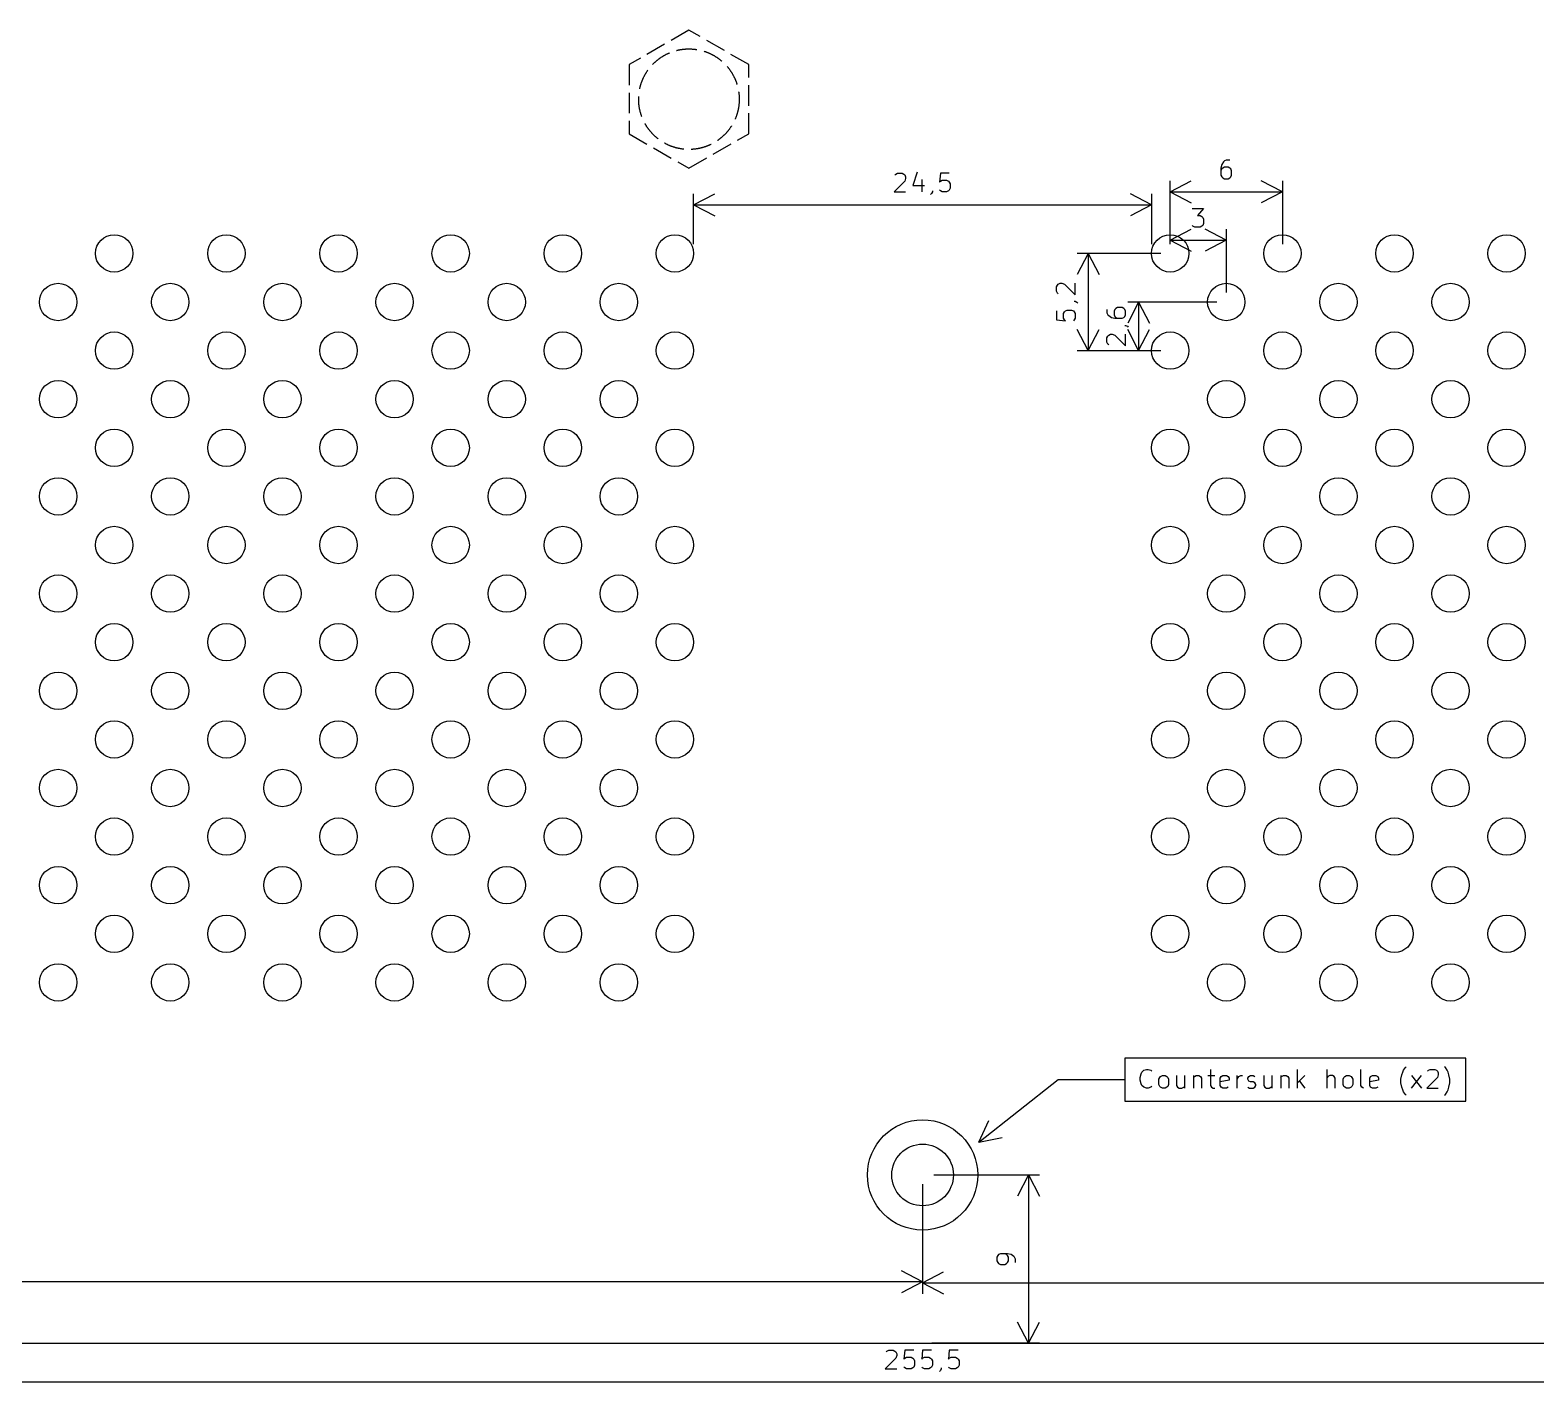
# Model space of a CAD drawing. Extents: x 24 to 504, y -400 to -22.
# Drawn here: x 214.5 to 295.1, y -396.9 to -324.6 of the extents above; entities that cross this region are included whole.
import ezdxf

# ---------------------------------------------------------------- set-up
doc = ezdxf.new("R2010")
doc.units = 0
doc.layers.add('BLACK', color=7, linetype='CONTINUOUS')

msp = doc.modelspace()

# ---------------------------------------------------------------- linework, layer by layer
at = {"layer": 'BLACK', "linetype": 'CONTINUOUS'}
for p, q in [((249.75, -324.554958), (248.797372, -325.104958)), ((250.351924, -324.902479), (249.75, -324.554958)), ((248.450962, -325.304958), (247.498334, -325.854958)), ((251.650962, -325.652479), (250.698334, -325.102479)), ((247.151924, -326.054958), (246.55, -326.402479)), ((247.903278, -326.294056), (247.920417, -326.278015)), ((247.920417, -326.278015), (247.937695, -326.262124)), ((247.937695, -326.262124), (247.955112, -326.246384)), ((247.955112, -326.246384), (247.972665, -326.230797)), ((247.972665, -326.230797), (247.990353, -326.215364)), ((247.990353, -326.215364), (248.008175, -326.200086)), ((248.008175, -326.200086), (248.02613, -326.184964)), ((248.02613, -326.184964), (248.044217, -326.169999)), ((248.044217, -326.169999), (248.062433, -326.155193)), ((248.062433, -326.155193), (248.080777, -326.140546)), ((248.080777, -326.140546), (248.099249, -326.12606)), ((248.099249, -326.12606), (248.117847, -326.111735)), ((248.117847, -326.111735), (248.136568, -326.097574)), ((248.136568, -326.097574), (248.155413, -326.083576)), ((248.155413, -326.083576), (248.174379, -326.069743)), ((248.174379, -326.069743), (248.193465, -326.056077)), ((248.193465, -326.056077), (248.21267, -326.042577)), ((248.21267, -326.042577), (248.231992, -326.029246)), ((248.231992, -326.029246), (248.251429, -326.016083)), ((248.251429, -326.016083), (248.27098, -326.003091)), ((248.27098, -326.003091), (248.290644, -325.99027)), ((248.290644, -325.99027), (248.31042, -325.977621)), ((248.31042, -325.977621), (248.330304, -325.965145)), ((248.330304, -325.965145), (248.350297, -325.952843)), ((248.350297, -325.952843), (248.370397, -325.940715)), ((248.370397, -325.940715), (248.390601, -325.928764)), ((248.390601, -325.928764), (248.41091, -325.91699)), ((248.41091, -325.91699), (248.43132, -325.905393)), ((248.43132, -325.905393), (248.45183, -325.893975)), ((248.45183, -325.893975), (248.472439, -325.882736)), ((248.472439, -325.882736), (248.493146, -325.871677)), ((248.493146, -325.871677), (248.513949, -325.8608)), ((248.513949, -325.8608), (248.534845, -325.850105)), ((248.534845, -325.850105), (248.555834, -325.839592)), ((248.555834, -325.839592), (248.576914, -325.829263)), ((248.576914, -325.829263), (248.598083, -325.819118)), ((248.598083, -325.819118), (248.61934, -325.809158)), ((248.61934, -325.809158), (248.640684, -325.799384)), ((248.640684, -325.799384), (248.662111, -325.789797)), ((248.662111, -325.789797), (248.683622, -325.780397)), ((248.683622, -325.780397), (248.702164, -325.772473)), ((249.080777, -325.644575), (249.103538, -325.638834)), ((249.103538, -325.638834), (249.126349, -325.633292)), ((249.126349, -325.633292), (249.149208, -325.627949)), ((249.149208, -325.627949), (249.172112, -325.622806)), ((249.172112, -325.622806), (249.195061, -325.617864)), ((249.195061, -325.617864), (249.218051, -325.613121)), ((249.218051, -325.613121), (249.241082, -325.608579)), ((249.241082, -325.608579), (249.264152, -325.604239)), ((249.264152, -325.604239), (249.287259, -325.6001)), ((249.287259, -325.6001), (249.310401, -325.596163)), ((249.310401, -325.596163), (249.333577, -325.592428)), ((249.333577, -325.592428), (249.356784, -325.588895)), ((249.356784, -325.588895), (249.380021, -325.585565)), ((249.380021, -325.585565), (249.403286, -325.582438)), ((249.403286, -325.582438), (249.426578, -325.579513)), ((249.426578, -325.579513), (249.449895, -325.576793)), ((249.449895, -325.576793), (249.473234, -325.574276)), ((249.473234, -325.574276), (249.496594, -325.571962)), ((249.496594, -325.571962), (249.519974, -325.569853)), ((249.519974, -325.569853), (249.543371, -325.567948)), ((249.543371, -325.567948), (249.566784, -325.566247)), ((249.566784, -325.566247), (249.590211, -325.56475)), ((249.590211, -325.56475), (249.61365, -325.563458)), ((249.61365, -325.563458), (249.637099, -325.56237)), ((249.637099, -325.56237), (249.660557, -325.561487)), ((249.660557, -325.561487), (249.684022, -325.560809)), ((249.684022, -325.560809), (249.707492, -325.560336)), ((249.707492, -325.560336), (249.730965, -325.560067)), ((249.730965, -325.560067), (249.754439, -325.560004)), ((249.754439, -325.560004), (249.777913, -325.560145)), ((249.777913, -325.560145), (249.801386, -325.560491)), ((249.801386, -325.560491), (249.824854, -325.561042)), ((249.824854, -325.561042), (249.848316, -325.561797)), ((249.848316, -325.561797), (249.871771, -325.562758)), ((249.871771, -325.562758), (249.895217, -325.563923)), ((249.895217, -325.563923), (249.918651, -325.565292)), ((249.918651, -325.565292), (249.942073, -325.566866)), ((249.942073, -325.566866), (249.96548, -325.568644)), ((249.96548, -325.568644), (249.988871, -325.570627)), ((249.988871, -325.570627), (250.012244, -325.572813)), ((250.012244, -325.572813), (250.035596, -325.575204)), ((250.035596, -325.575204), (250.058927, -325.577798)), ((250.058927, -325.577798), (250.082234, -325.580596)), ((250.082234, -325.580596), (250.105516, -325.583596)), ((250.105516, -325.583596), (250.128771, -325.5868)), ((250.128771, -325.5868), (250.151997, -325.590207)), ((250.151997, -325.590207), (250.171924, -325.593295)), ((250.560863, -325.685122), (250.583215, -325.692295)), ((250.583215, -325.692295), (250.605503, -325.699664)), ((250.605503, -325.699664), (250.627726, -325.707226)), ((250.627726, -325.707226), (250.649882, -325.714983)), ((250.649882, -325.714983), (250.67197, -325.722932)), ((250.67197, -325.722932), (250.693987, -325.731074)), ((250.693987, -325.731074), (250.715933, -325.739408)), ((250.715933, -325.739408), (250.737805, -325.747932)), ((250.737805, -325.747932), (250.759601, -325.756648)), ((250.759601, -325.756648), (250.781321, -325.765553)), ((250.781321, -325.765553), (250.802963, -325.774648)), ((250.802963, -325.774648), (250.824524, -325.783931)), ((250.824524, -325.783931), (250.846003, -325.793401)), ((250.846003, -325.793401), (250.867399, -325.803059)), ((250.867399, -325.803059), (250.88871, -325.812903)), ((250.88871, -325.812903), (250.909934, -325.822933)), ((250.909934, -325.822933), (250.931069, -325.833148)), ((250.931069, -325.833148), (250.952115, -325.843546)), ((250.952115, -325.843546), (250.973069, -325.854128)), ((250.973069, -325.854128), (250.993931, -325.864893)), ((250.993931, -325.864893), (251.014697, -325.875839)), ((251.014697, -325.875839), (251.035367, -325.886966)), ((251.035367, -325.886966), (251.055939, -325.898272)), ((251.055939, -325.898272), (251.076412, -325.909758)), ((251.076412, -325.909758), (251.096784, -325.921422)), ((251.096784, -325.921422), (251.117053, -325.933264)), ((251.117053, -325.933264), (251.137218, -325.945282)), ((251.137218, -325.945282), (251.157277, -325.957475)), ((251.157277, -325.957475), (251.177229, -325.969843)), ((251.177229, -325.969843), (251.197073, -325.982384)), ((251.197073, -325.982384), (251.216806, -325.995099)), ((251.216806, -325.995099), (251.236428, -326.007985)), ((251.236428, -326.007985), (251.255936, -326.021041)), ((251.255936, -326.021041), (251.27533, -326.034268)), ((251.27533, -326.034268), (251.294608, -326.047663)), ((251.294608, -326.047663), (251.313767, -326.061226)), ((251.313767, -326.061226), (251.332808, -326.074956)), ((251.332808, -326.074956), (251.351729, -326.088851)), ((251.351729, -326.088851), (251.370527, -326.102911)), ((251.370527, -326.102911), (251.389202, -326.117134)), ((251.389202, -326.117134), (251.407752, -326.13152)), ((251.407752, -326.13152), (251.426176, -326.146067)), ((251.426176, -326.146067), (251.444472, -326.160774)), ((251.444472, -326.160774), (251.462639, -326.175641)), ((251.462639, -326.175641), (251.480676, -326.190665)), ((251.480676, -326.190665), (251.498581, -326.205846)), ((251.498581, -326.205846), (251.513855, -326.219011)), ((252.95, -326.402479), (251.997372, -325.852479)), ((246.55, -326.402479), (246.55, -327.502479)), ((247.315934, -327.104827), (247.32602, -327.08363)), ((247.32602, -327.08363), (247.33629, -327.062521)), ((247.33629, -327.062521), (247.346745, -327.041503)), ((247.346745, -327.041503), (247.357382, -327.020577)), ((247.357382, -327.020577), (247.368202, -326.999745)), ((247.368202, -326.999745), (247.379203, -326.979007)), ((247.379203, -326.979007), (247.390385, -326.958367)), ((247.390385, -326.958367), (247.401746, -326.937825)), ((247.401746, -326.937825), (247.413286, -326.917383)), ((247.413286, -326.917383), (247.425004, -326.897042)), ((247.425004, -326.897042), (247.4369, -326.876804)), ((247.4369, -326.876804), (247.448971, -326.856671)), ((247.448971, -326.856671), (247.461217, -326.836644)), ((247.461217, -326.836644), (247.473638, -326.816725)), ((247.473638, -326.816725), (247.486232, -326.796915)), ((247.486232, -326.796915), (247.498999, -326.777215)), ((247.498999, -326.777215), (247.511937, -326.757628)), ((247.511937, -326.757628), (247.525046, -326.738154)), ((247.525046, -326.738154), (247.538323, -326.718796)), ((247.538323, -326.718796), (247.549864, -326.70226)), ((247.803443, -326.393386), (247.819719, -326.37647)), ((247.819719, -326.37647), (247.836142, -326.359697)), ((247.836142, -326.359697), (247.85271, -326.343067)), ((247.85271, -326.343067), (247.869424, -326.326583)), ((247.869424, -326.326583), (247.88628, -326.310245)), ((247.88628, -326.310245), (247.903278, -326.294056)), ((251.795285, -326.502742), (251.810454, -326.520657)), ((251.810454, -326.520657), (251.825467, -326.538703)), ((251.825467, -326.538703), (251.840322, -326.55688)), ((251.840322, -326.55688), (251.855017, -326.575186)), ((251.855017, -326.575186), (251.869552, -326.593619)), ((251.869552, -326.593619), (251.883926, -326.612178)), ((251.883926, -326.612178), (251.898137, -326.630862)), ((251.898137, -326.630862), (251.912185, -326.64967)), ((251.912185, -326.64967), (251.926068, -326.668599)), ((251.926068, -326.668599), (251.939785, -326.687649)), ((251.939785, -326.687649), (251.953336, -326.706818)), ((251.953336, -326.706818), (251.966718, -326.726104)), ((251.966718, -326.726104), (251.979932, -326.745506)), ((251.979932, -326.745506), (251.992976, -326.765023)), ((251.992976, -326.765023), (252.00585, -326.784653)), ((252.00585, -326.784653), (252.018551, -326.804395)), ((252.018551, -326.804395), (252.03108, -326.824246)), ((252.03108, -326.824246), (252.043435, -326.844206)), ((252.043435, -326.844206), (252.055615, -326.864274)), ((252.055615, -326.864274), (252.06762, -326.884447)), ((252.06762, -326.884447), (252.079449, -326.904723)), ((252.079449, -326.904723), (252.091099, -326.925103)), ((252.091099, -326.925103), (252.102572, -326.945583)), ((252.102572, -326.945583), (252.113866, -326.966162)), ((252.113866, -326.966162), (252.124979, -326.986839)), ((252.124979, -326.986839), (252.135912, -327.007613)), ((252.135912, -327.007613), (252.146662, -327.028481)), ((252.146662, -327.028481), (252.157231, -327.049442)), ((252.157231, -327.049442), (252.167616, -327.070494)), ((252.167616, -327.070494), (252.177817, -327.091637)), ((252.177817, -327.091637), (252.187833, -327.112867)), ((252.95, -327.097521), (252.95, -326.402479)), ((247.115852, -327.70469), (247.120711, -327.681724)), ((247.120711, -327.681724), (247.12577, -327.658801)), ((247.12577, -327.658801), (247.131029, -327.635923)), ((247.131029, -327.635923), (247.136487, -327.613092)), ((247.136487, -327.613092), (247.142145, -327.590309)), ((247.142145, -327.590309), (247.148001, -327.567577)), ((247.148001, -327.567577), (247.154055, -327.544896)), ((247.154055, -327.544896), (247.160307, -327.522269)), ((247.160307, -327.522269), (247.166757, -327.499698)), ((247.166757, -327.499698), (247.173402, -327.477184)), ((247.173402, -327.477184), (247.180245, -327.454728)), ((247.180245, -327.454728), (247.187282, -327.432334)), ((247.187282, -327.432334), (247.194515, -327.410001)), ((247.194515, -327.410001), (247.201943, -327.387733)), ((247.201943, -327.387733), (247.209565, -327.36553)), ((247.209565, -327.36553), (247.21738, -327.343394)), ((247.21738, -327.343394), (247.225388, -327.321328)), ((247.225388, -327.321328), (247.233588, -327.299332)), ((247.233588, -327.299332), (247.24198, -327.277409)), ((247.24198, -327.277409), (247.250563, -327.255559)), ((247.250563, -327.255559), (247.259336, -327.233786)), ((247.259336, -327.233786), (247.268299, -327.21209)), ((247.268299, -327.21209), (247.27745, -327.190472)), ((247.27745, -327.190472), (247.286791, -327.168936)), ((247.286791, -327.168936), (247.296318, -327.147482)), ((247.296318, -327.147482), (247.306033, -327.126112)), ((247.306033, -327.126112), (247.315934, -327.104827)), ((252.187833, -327.112867), (252.197663, -327.134184)), ((252.197663, -327.134184), (252.207307, -327.155587)), ((252.207307, -327.155587), (252.216764, -327.177072)), ((252.216764, -327.177072), (252.226033, -327.198639)), ((252.226033, -327.198639), (252.235114, -327.220286)), ((252.235114, -327.220286), (252.244005, -327.242012)), ((252.244005, -327.242012), (252.252706, -327.263814)), ((252.252706, -327.263814), (252.261217, -327.285692)), ((252.261217, -327.285692), (252.269536, -327.307643)), ((252.269536, -327.307643), (252.277664, -327.329666)), ((252.277664, -327.329666), (252.285599, -327.351758)), ((252.285599, -327.351758), (252.293341, -327.37392)), ((252.293341, -327.37392), (252.300889, -327.396147)), ((252.300889, -327.396147), (252.308243, -327.41844)), ((252.308243, -327.41844), (252.315402, -327.440797)), ((252.315402, -327.440797), (252.321396, -327.46005)), ((252.410052, -327.849724), (252.413444, -327.872952)), ((252.413444, -327.872952), (252.416633, -327.896209)), ((252.416633, -327.896209), (252.419619, -327.919493)), ((252.95, -328.597521), (252.95, -327.497521)), ((246.55, -327.902479), (246.55, -329.002479)), ((247.060025, -328.238422), (247.060228, -328.214949)), ((247.060026, -328.261897), (247.060025, -328.238422)), ((247.060233, -328.285371), (247.060026, -328.261897)), ((247.060228, -328.214949), (247.060637, -328.191478)), ((247.060644, -328.308842), (247.060233, -328.285371)), ((247.060637, -328.191478), (247.06125, -328.168011)), ((247.06126, -328.332308), (247.060644, -328.308842)), ((247.06125, -328.168011), (247.062068, -328.144551)), ((247.06208, -328.355769), (247.06126, -328.332308)), ((247.062068, -328.144551), (247.06309, -328.121098)), ((247.063106, -328.379221), (247.06208, -328.355769)), ((247.06309, -328.121098), (247.064132, -328.100961)), ((247.064335, -328.402663), (247.063106, -328.379221)), ((247.06577, -328.426094), (247.064335, -328.402663)), ((247.067409, -328.449511), (247.06577, -328.426094)), ((247.069252, -328.472913), (247.067409, -328.449511)), ((247.071299, -328.496298), (247.069252, -328.472913)), ((247.073551, -328.519665), (247.071299, -328.496298)), ((247.076006, -328.543011), (247.073551, -328.519665)), ((247.078665, -328.566334), (247.076006, -328.543011)), ((247.081527, -328.589634), (247.078665, -328.566334)), ((247.084592, -328.612907), (247.081527, -328.589634)), ((247.087861, -328.636153), (247.084592, -328.612907)), ((247.091332, -328.65937), (247.087861, -328.636153)), ((247.095005, -328.682555), (247.091332, -328.65937)), ((247.098881, -328.705708), (247.095005, -328.682555)), ((252.403108, -328.693978), (252.399133, -328.717114)), ((252.406882, -328.670809), (252.403108, -328.693978)), ((252.410453, -328.647607), (252.406882, -328.670809)), ((252.413821, -328.624376), (252.410453, -328.647607)), ((252.416987, -328.601115), (252.413821, -328.624376)), ((252.419949, -328.577829), (252.416987, -328.601115)), ((252.419619, -327.919493), (252.422401, -327.942802)), ((252.422708, -328.554517), (252.419949, -328.577829)), ((252.422401, -327.942802), (252.42498, -327.966134)), ((252.425264, -328.531182), (252.422708, -328.554517)), ((252.42498, -327.966134), (252.427356, -327.989489)), ((252.427616, -328.507825), (252.425264, -328.531182)), ((252.427356, -327.989489), (252.429527, -328.012862)), ((252.429764, -328.484449), (252.427616, -328.507825)), ((252.429527, -328.012862), (252.431495, -328.036255)), ((252.431708, -328.461055), (252.429764, -328.484449)), ((252.431495, -328.036255), (252.433258, -328.059663)), ((252.433447, -328.437645), (252.431708, -328.461055)), ((252.433258, -328.059663), (252.434816, -328.083086)), ((252.434983, -328.414221), (252.433447, -328.437645)), ((252.434816, -328.083086), (252.436171, -328.106521)), ((252.436313, -328.390784), (252.434983, -328.414221)), ((252.436171, -328.106521), (252.437321, -328.129968)), ((252.43744, -328.367336), (252.436313, -328.390784)), ((252.437321, -328.129968), (252.438266, -328.153423)), ((252.438361, -328.34388), (252.43744, -328.367336)), ((252.438266, -328.153423), (252.439006, -328.176886)), ((252.439078, -328.320416), (252.438361, -328.34388)), ((252.439006, -328.176886), (252.439542, -328.200355)), ((252.43959, -328.296947), (252.439078, -328.320416)), ((252.439542, -328.200355), (252.439873, -328.223827)), ((252.439898, -328.273474), (252.43959, -328.296947)), ((252.439873, -328.223827), (252.439999, -328.247301)), ((252.44, -328.25), (252.439898, -328.273474)), ((252.439999, -328.247301), (252.44, -328.25)), ((246.55, -329.402479), (246.55, -330.097521)), ((247.102959, -328.728825), (247.098881, -328.705708)), ((247.107238, -328.751907), (247.102959, -328.728825)), ((247.111719, -328.77495), (247.107238, -328.751907)), ((247.1164, -328.797953), (247.111719, -328.77495)), ((247.121282, -328.820914), (247.1164, -328.797953)), ((247.126364, -328.843832), (247.121282, -328.820914)), ((247.131646, -328.866705), (247.126364, -328.843832)), ((247.137128, -328.88953), (247.131646, -328.866705)), ((247.142808, -328.912307), (247.137128, -328.88953)), ((247.148687, -328.935034), (247.142808, -328.912307)), ((247.154764, -328.957708), (247.148687, -328.935034)), ((247.161039, -328.980329), (247.154764, -328.957708)), ((247.167511, -329.002893), (247.161039, -328.980329)), ((247.174179, -329.025401), (247.167511, -329.002893)), ((247.181044, -329.047849), (247.174179, -329.025401)), ((247.188104, -329.070237), (247.181044, -329.047849)), ((247.195359, -329.092562), (247.188104, -329.070237)), ((247.202809, -329.114823), (247.195359, -329.092562)), ((247.210453, -329.137019), (247.202809, -329.114823)), ((247.218291, -329.159146), (247.210453, -329.137019)), ((247.226321, -329.181205), (247.218291, -329.159146)), ((252.226158, -329.301067), (252.21821, -329.319599)), ((252.235236, -329.279418), (252.226158, -329.301067)), ((252.244125, -329.257692), (252.235236, -329.279418)), ((252.252823, -329.235888), (252.244125, -329.257692)), ((252.261331, -329.21401), (252.252823, -329.235888)), ((252.269648, -329.192058), (252.261331, -329.21401)), ((252.277773, -329.170034), (252.269648, -329.192058)), ((252.285706, -329.14794), (252.277773, -329.170034)), ((252.293445, -329.125778), (252.285706, -329.14794)), ((252.300991, -329.10355), (252.293445, -329.125778)), ((252.308342, -329.081256), (252.300991, -329.10355)), ((252.315499, -329.058899), (252.308342, -329.081256)), ((252.32246, -329.03648), (252.315499, -329.058899)), ((252.329225, -329.014001), (252.32246, -329.03648)), ((252.335794, -328.991464), (252.329225, -329.014001)), ((252.342166, -328.968871), (252.335794, -328.991464)), ((252.34834, -328.946223), (252.342166, -328.968871)), ((252.354317, -328.923522), (252.34834, -328.946223)), ((252.360096, -328.90077), (252.354317, -328.923522)), ((252.365675, -328.877968), (252.360096, -328.90077)), ((252.371055, -328.855118), (252.365675, -328.877968)), ((252.376236, -328.832223), (252.371055, -328.855118)), ((252.381217, -328.809282), (252.376236, -328.832223)), ((252.385997, -328.7863), (252.381217, -328.809282)), ((252.390577, -328.763276), (252.385997, -328.7863)), ((252.394956, -328.740214), (252.390577, -328.763276)), ((252.399133, -328.717114), (252.394956, -328.740214)), ((252.95, -330.097521), (252.95, -328.997521)), ((246.55, -330.097521), (247.502628, -330.647521)), ((247.401902, -329.562454), (247.39213, -329.544816)), ((247.413445, -329.582895), (247.401902, -329.562454)), ((247.425165, -329.603234), (247.413445, -329.582895)), ((247.437063, -329.62347), (247.425165, -329.603234)), ((247.449136, -329.643602), (247.437063, -329.62347)), ((247.461385, -329.663627), (247.449136, -329.643602)), ((247.473808, -329.683545), (247.461385, -329.663627)), ((247.486405, -329.703354), (247.473808, -329.683545)), ((247.499174, -329.723052), (247.486405, -329.703354)), ((247.512114, -329.742638), (247.499174, -329.723052)), ((247.525225, -329.76211), (247.512114, -329.742638)), ((247.538505, -329.781467), (247.525225, -329.76211)), ((247.551954, -329.800707), (247.538505, -329.781467)), ((247.56557, -329.81983), (247.551954, -329.800707)), ((247.579352, -329.838832), (247.56557, -329.81983)), ((247.5933, -329.857714), (247.579352, -329.838832)), ((247.607412, -329.876473), (247.5933, -329.857714)), ((247.621687, -329.895109), (247.607412, -329.876473)), ((247.636124, -329.913619), (247.621687, -329.895109)), ((247.650722, -329.932002), (247.636124, -329.913619)), ((247.66548, -329.950258), (247.650722, -329.932002)), ((247.680397, -329.968384), (247.66548, -329.950258)), ((247.695471, -329.986379), (247.680397, -329.968384)), ((247.710702, -330.004242), (247.695471, -329.986379)), ((247.726088, -330.021971), (247.710702, -330.004242)), ((247.741628, -330.039565), (247.726088, -330.021971)), ((247.757321, -330.057023), (247.741628, -330.039565)), ((247.773166, -330.074343), (247.757321, -330.057023)), ((247.789162, -330.091525), (247.773166, -330.074343)), ((247.805307, -330.108566), (247.789162, -330.091525)), ((247.8216, -330.125466), (247.805307, -330.108566)), ((247.838039, -330.142223), (247.8216, -330.125466)), ((247.854625, -330.158835), (247.838039, -330.142223)), ((247.871354, -330.175303), (247.854625, -330.158835)), ((247.888227, -330.191623), (247.871354, -330.175303)), ((247.905242, -330.207796), (247.888227, -330.191623)), ((247.922397, -330.22382), (247.905242, -330.207796)), ((247.939691, -330.239694), (247.922397, -330.22382)), ((247.957123, -330.255416), (247.939691, -330.239694)), ((247.974692, -330.270985), (247.957123, -330.255416)), ((247.992395, -330.2864), (247.974692, -330.270985)), ((248.010233, -330.30166), (247.992395, -330.2864)), ((248.028203, -330.316764), (248.010233, -330.30166)), ((251.480921, -330.309129), (251.462886, -330.324156)), ((251.498824, -330.293946), (251.480921, -330.309129)), ((251.516594, -330.278607), (251.498824, -330.293946)), ((251.534229, -330.263113), (251.516594, -330.278607)), ((251.551729, -330.247467), (251.534229, -330.263113)), ((251.569091, -330.231668), (251.551729, -330.247467)), ((251.586315, -330.215718), (251.569091, -330.231668)), ((251.603399, -330.199618), (251.586315, -330.215718)), ((251.620342, -330.18337), (251.603399, -330.199618)), ((251.637142, -330.166975), (251.620342, -330.18337)), ((251.653799, -330.150434), (251.637142, -330.166975)), ((251.670311, -330.133748), (251.653799, -330.150434)), ((251.686676, -330.116919), (251.670311, -330.133748)), ((251.702894, -330.099947), (251.686676, -330.116919)), ((251.718963, -330.082835), (251.702894, -330.099947)), ((251.734883, -330.065583), (251.718963, -330.082835)), ((251.750651, -330.048192), (251.734883, -330.065583)), ((251.766267, -330.030665), (251.750651, -330.048192)), ((251.781729, -330.013002), (251.766267, -330.030665)), ((251.797037, -329.995205), (251.781729, -330.013002)), ((251.812188, -329.977275), (251.797037, -329.995205)), ((251.827183, -329.959214), (251.812188, -329.977275)), ((251.842019, -329.941022), (251.827183, -329.959214)), ((251.856696, -329.922702), (251.842019, -329.941022)), ((251.871213, -329.904254), (251.856696, -329.922702)), ((251.885568, -329.88568), (251.871213, -329.904254)), ((251.899761, -329.866981), (251.885568, -329.88568)), ((251.913789, -329.84816), (251.899761, -329.866981)), ((251.927653, -329.829217), (251.913789, -329.84816)), ((251.941352, -329.810153), (251.927653, -329.829217)), ((251.954883, -329.790971), (251.941352, -329.810153)), ((251.968246, -329.771671), (251.954883, -329.790971)), ((251.981441, -329.752256), (251.968246, -329.771671)), ((251.994465, -329.732726), (251.981441, -329.752256)), ((252.007319, -329.713083), (251.994465, -329.732726)), ((252.020001, -329.693329), (252.007319, -329.713083)), ((252.032509, -329.673464), (252.020001, -329.693329)), ((252.348076, -330.445042), (252.95, -330.097521)), ((247.849038, -330.847521), (248.801666, -331.397521)), ((248.046304, -330.331711), (248.028203, -330.316764)), ((248.064535, -330.346499), (248.046304, -330.331711)), ((248.082895, -330.361128), (248.064535, -330.346499)), ((248.101381, -330.375595), (248.082895, -330.361128)), ((248.45211, -330.606179), (248.434484, -330.596384)), ((248.472721, -330.617416), (248.45211, -330.606179)), ((248.493429, -330.628472), (248.472721, -330.617416)), ((248.514232, -330.639347), (248.493429, -330.628472)), ((248.53513, -330.65004), (248.514232, -330.639347)), ((248.55612, -330.66055), (248.53513, -330.65004)), ((248.577202, -330.670877), (248.55612, -330.66055)), ((248.598372, -330.681019), (248.577202, -330.670877)), ((248.61963, -330.690976), (248.598372, -330.681019)), ((248.640975, -330.700747), (248.61963, -330.690976)), ((248.662403, -330.710332), (248.640975, -330.700747)), ((248.683915, -330.719729), (248.662403, -330.710332)), ((248.705508, -330.728938), (248.683915, -330.719729)), ((248.72718, -330.737959), (248.705508, -330.728938)), ((248.74893, -330.74679), (248.72718, -330.737959)), ((248.770757, -330.755431), (248.74893, -330.74679)), ((248.792658, -330.763881), (248.770757, -330.755431)), ((248.814632, -330.772139), (248.792658, -330.763881)), ((248.836677, -330.780206), (248.814632, -330.772139)), ((248.858792, -330.788079), (248.836677, -330.780206)), ((248.880974, -330.79576), (248.858792, -330.788079)), ((248.903223, -330.803247), (248.880974, -330.79576)), ((248.925536, -330.810539), (248.903223, -330.803247)), ((248.947912, -330.817636), (248.925536, -330.810539)), ((248.970349, -330.824538), (248.947912, -330.817636)), ((248.992846, -330.831243), (248.970349, -330.824538)), ((249.0154, -330.837752), (248.992846, -330.831243)), ((249.03801, -330.844064), (249.0154, -330.837752)), ((249.060674, -330.850179), (249.03801, -330.844064)), ((249.083391, -330.856095), (249.060674, -330.850179)), ((249.106159, -330.861813), (249.083391, -330.856095)), ((249.128975, -330.867332), (249.106159, -330.861813)), ((249.151839, -330.872652), (249.128975, -330.867332)), ((249.174749, -330.877772), (249.151839, -330.872652)), ((249.197702, -330.882692), (249.174749, -330.877772)), ((249.220697, -330.887411), (249.197702, -330.882692)), ((249.243733, -330.89193), (249.220697, -330.887411)), ((249.266807, -330.896247), (249.243733, -330.89193)), ((249.289918, -330.900363), (249.266807, -330.896247)), ((249.313064, -330.904277), (249.289918, -330.900363)), ((249.336243, -330.907989), (249.313064, -330.904277)), ((249.359454, -330.911498), (249.336243, -330.907989)), ((249.382694, -330.914805), (249.359454, -330.911498)), ((249.405963, -330.917909), (249.382694, -330.914805)), ((249.429258, -330.92081), (249.405963, -330.917909)), ((249.452577, -330.923507), (249.429258, -330.92081)), ((249.475919, -330.926001), (249.452577, -330.923507)), ((249.895536, -330.93606), (249.875397, -330.937076)), ((249.91897, -330.934688), (249.895536, -330.93606)), ((249.942392, -330.933111), (249.91897, -330.934688)), ((249.965799, -330.93133), (249.942392, -330.933111)), ((249.989189, -330.929345), (249.965799, -330.93133)), ((250.012562, -330.927155), (249.989189, -330.929345)), ((250.035914, -330.924762), (250.012562, -330.927155)), ((250.059244, -330.922165), (250.035914, -330.924762)), ((250.082551, -330.919365), (250.059244, -330.922165)), ((250.105833, -330.916361), (250.082551, -330.919365)), ((250.129088, -330.913155), (250.105833, -330.916361)), ((250.152313, -330.909745), (250.129088, -330.913155)), ((250.175508, -330.906133), (250.152313, -330.909745)), ((250.198671, -330.902319), (250.175508, -330.906133)), ((250.221799, -330.898302), (250.198671, -330.902319)), ((250.244892, -330.894084), (250.221799, -330.898302)), ((250.267947, -330.889665), (250.244892, -330.894084)), ((250.290962, -330.885045), (250.267947, -330.889665)), ((250.313936, -330.880224), (250.290962, -330.885045)), ((250.336868, -330.875202), (250.313936, -330.880224)), ((250.359754, -330.869981), (250.336868, -330.875202)), ((250.382594, -330.86456), (250.359754, -330.869981)), ((250.405386, -330.85894), (250.382594, -330.86456)), ((250.428128, -330.853122), (250.405386, -330.85894)), ((250.450819, -330.847105), (250.428128, -330.853122)), ((250.473456, -330.84089), (250.450819, -330.847105)), ((250.496038, -330.834478), (250.473456, -330.84089)), ((250.518563, -330.827869), (250.496038, -330.834478)), ((250.54103, -330.821064), (250.518563, -330.827869)), ((250.563436, -330.814064), (250.54103, -330.821064)), ((250.58578, -330.806867), (250.563436, -330.814064)), ((250.608061, -330.799477), (250.58578, -330.806867)), ((250.630277, -330.791892), (250.608061, -330.799477)), ((250.652425, -330.784113), (250.630277, -330.791892)), ((250.674505, -330.776142), (250.652425, -330.784113)), ((250.696514, -330.767978), (250.674505, -330.776142)), ((250.718451, -330.759622), (250.696514, -330.767978)), ((250.740314, -330.751075), (250.718451, -330.759622)), ((250.762102, -330.742338), (250.740314, -330.751075)), ((250.783813, -330.733411), (250.762102, -330.742338)), ((250.805446, -330.724295), (250.783813, -330.733411)), ((250.826997, -330.71499), (250.805446, -330.724295)), ((250.848467, -330.705498), (250.826997, -330.71499)), ((250.869853, -330.695819), (250.848467, -330.705498)), ((250.891154, -330.685953), (250.869853, -330.695819)), ((250.912368, -330.675902), (250.891154, -330.685953)), ((250.933494, -330.665666), (250.912368, -330.675902)), ((251.049038, -331.195042), (252.001666, -330.645042)), ((251.294869, -330.452153), (251.278318, -330.463672)), ((251.314027, -330.438588), (251.294869, -330.452153)), ((251.333067, -330.424856), (251.314027, -330.438588)), ((251.351985, -330.410959), (251.333067, -330.424856)), ((251.370782, -330.396897), (251.351985, -330.410959)), ((251.389455, -330.382671), (251.370782, -330.396897)), ((251.408004, -330.368283), (251.389455, -330.382671)), ((251.426426, -330.353734), (251.408004, -330.368283)), ((251.44472, -330.339024), (251.426426, -330.353734)), ((251.462886, -330.324156), (251.44472, -330.339024)), ((249.148076, -331.597521), (249.75, -331.945042)), ((249.75, -331.945042), (250.702628, -331.395042)), ((278.261905, -331.742914), (278.214286, -331.93339)), ((278.357143, -331.600057), (278.261905, -331.742914)), ((278.404762, -331.885771), (278.309524, -331.93339)), ((278.404762, -331.552438), (278.357143, -331.600057)), ((278.5, -331.504819), (278.404762, -331.552438)), ((278.595238, -331.885771), (278.404762, -331.885771)), ((278.690476, -331.504819), (278.5, -331.504819)), ((278.690476, -331.93339), (278.595238, -331.885771)), ((261.297619, -332.63339), (260.726191, -333.204819)), ((260.77381, -332.300057), (260.821429, -332.252438)), ((260.821429, -332.252438), (260.916667, -332.204819)), ((260.916667, -332.204819), (261.154762, -332.204819)), ((261.154762, -332.204819), (261.25, -332.252438)), ((261.25, -332.252438), (261.297619, -332.300057)), ((261.297619, -332.300057), (261.345238, -332.395295)), ((261.345238, -332.490533), (261.297619, -332.63339)), ((261.345238, -332.395295), (261.345238, -332.490533)), ((261.964286, -332.1572), (261.726191, -332.871485)), ((262.202381, -332.538152), (262.202381, -333.204819)), ((263.202381, -332.204819), (263.154762, -332.681009)), ((263.154762, -332.681009), (263.202381, -332.63339)), ((263.678571, -332.204819), (263.202381, -332.204819)), ((263.202381, -332.63339), (263.297619, -332.585771)), ((263.297619, -332.585771), (263.535714, -332.585771)), ((263.535714, -332.585771), (263.630952, -332.63339)), ((263.630952, -332.63339), (263.678571, -332.681009)), ((263.678571, -332.681009), (263.72619, -332.776247)), ((275.5, -333.2), (276.626504, -332.613579)), ((275.5, -336), (275.5, -332.61358)), ((278.214286, -331.93339), (278.214286, -332.314342)), ((278.261905, -331.981009), (278.214286, -332.076247)), ((278.214286, -332.314342), (278.261905, -332.40958)), ((278.309524, -331.93339), (278.261905, -331.981009)), ((278.261905, -332.40958), (278.309524, -332.4572)), ((278.309524, -332.4572), (278.404762, -332.504819)), ((278.404762, -332.504819), (278.595238, -332.504819)), ((278.595238, -332.504819), (278.690476, -332.4572)), ((278.738095, -331.981009), (278.690476, -331.93339)), ((278.690476, -332.4572), (278.738095, -332.40958)), ((278.785714, -332.076247), (278.738095, -331.981009)), ((278.738095, -332.40958), (278.785714, -332.314342)), ((278.785714, -332.314342), (278.785714, -332.076247)), ((281.5, -333.2), (280.373496, -332.613579)), ((281.5, -332.61358), (281.5, -336)), ((250, -333.9), (251.126504, -333.313579)), ((250, -336), (250, -333.31358)), ((260.726191, -333.204819), (261.345238, -333.204819)), ((261.726191, -332.871485), (262.345238, -332.871485)), ((262.726191, -333.300057), (262.678572, -333.347676)), ((262.77381, -333.204819), (262.726191, -333.300057)), ((262.77381, -333.1572), (262.77381, -333.204819)), ((263.202381, -333.1572), (263.154762, -333.10958)), ((263.297619, -333.204819), (263.202381, -333.1572)), ((263.535714, -333.204819), (263.297619, -333.204819)), ((263.630952, -333.1572), (263.535714, -333.204819)), ((263.678571, -333.10958), (263.630952, -333.1572)), ((263.72619, -333.014342), (263.678571, -333.10958)), ((263.72619, -332.776247), (263.72619, -333.014342)), ((274.5, -333.9), (273.373496, -333.313579)), ((274.5, -333.31358), (274.5, -336)), ((275.5, -333.2), (281.5, -333.2)), ((275.5, -333.2), (276.626504, -333.786421)), ((281.5, -333.2), (280.373496, -333.786421)), ((250, -333.9), (274.5, -333.9)), ((250, -333.9), (251.126504, -334.486421)), ((274.5, -333.9), (273.373496, -334.486421)), ((276.666667, -334.094819), (277.285714, -334.094819)), ((277.285714, -334.094819), (276.952381, -334.475771)), ((276.714286, -335.0472), (276.666667, -334.99958)), ((276.809524, -335.094819), (276.714286, -335.0472)), ((277.095238, -335.094819), (276.809524, -335.094819)), ((276.952381, -334.475771), (277.095238, -334.475771)), ((277.095238, -334.475771), (277.190476, -334.52339)), ((277.190476, -335.0472), (277.095238, -335.094819)), ((277.190476, -334.52339), (277.238095, -334.571009)), ((277.238095, -334.99958), (277.190476, -335.0472)), ((277.238095, -334.571009), (277.285714, -334.666247)), ((277.285714, -334.904342), (277.238095, -334.99958)), ((277.285714, -334.666247), (277.285714, -334.904342)), ((275.5, -335.79), (276.626504, -335.203579)), ((275.5, -336), (275.5, -335.20358)), ((275.5, -335.79), (278.5, -335.79)), ((275.5, -335.79), (276.626504, -336.376421)), ((278.5, -335.79), (277.373496, -335.203579)), ((278.5, -335.79), (277.373496, -336.376421)), ((278.5, -335.20358), (278.5, -338.6)), ((271.11, -336.5), (270.523579, -337.626504)), ((275, -336.5), (270.52358, -336.5)), ((271.11, -336.5), (271.11, -341.7)), ((271.11, -336.5), (271.696421, -337.626504)), ((269.414819, -338.290476), (269.462438, -338.195238)), ((269.414819, -338.528571), (269.414819, -338.290476)), ((269.462438, -338.195238), (269.510057, -338.147619)), ((269.510057, -338.147619), (269.605295, -338.1)), ((269.605295, -338.1), (269.700533, -338.1)), ((269.700533, -338.1), (269.84339, -338.147619)), ((269.84339, -338.147619), (270.414819, -338.719047)), ((270.414819, -338.719047), (270.414819, -338.1)), ((269.462438, -338.623809), (269.414819, -338.528571)), ((269.510057, -338.671428), (269.462438, -338.623809)), ((270.3672, -339.05238), (270.414819, -339.05238)), ((270.414819, -339.05238), (270.510057, -339.099999)), ((270.510057, -339.099999), (270.557676, -339.147618)), ((273.81, -339.1), (273.223579, -340.226504)), ((278, -339.1), (273.22358, -339.1)), ((273.81, -339.1), (273.81, -341.7)), ((273.81, -339.1), (274.396421, -340.226504)), ((269.414819, -339.57619), (269.414819, -340.05238)), ((269.795771, -339.719047), (269.84339, -339.623809)), ((269.795771, -339.957142), (269.795771, -339.719047)), ((269.84339, -340.05238), (269.795771, -339.957142)), ((269.84339, -339.623809), (269.891009, -339.57619)), ((269.891009, -339.57619), (269.986247, -339.528571)), ((269.986247, -339.528571), (270.224342, -339.528571)), ((270.224342, -339.528571), (270.31958, -339.57619)), ((270.31958, -339.57619), (270.3672, -339.623809)), ((270.3672, -339.623809), (270.414819, -339.719047)), ((270.414819, -339.957142), (270.3672, -340.05238)), ((270.414819, -339.719047), (270.414819, -339.957142)), ((272.114819, -339.495238), (272.114819, -339.685714)), ((272.114819, -339.685714), (272.162438, -339.780952)), ((272.162438, -339.780952), (272.210057, -339.828571)), ((272.210057, -339.828571), (272.352914, -339.923809)), ((272.352914, -339.923809), (272.54339, -339.971428)), ((272.54339, -339.495238), (272.495771, -339.590476)), ((272.495771, -339.590476), (272.495771, -339.780952)), ((272.495771, -339.780952), (272.54339, -339.87619)), ((272.591009, -339.447619), (272.54339, -339.495238)), ((272.54339, -339.87619), (272.591009, -339.923809)), ((272.54339, -339.971428), (272.924342, -339.971428)), ((272.686247, -339.4), (272.591009, -339.447619)), ((272.591009, -339.923809), (272.686247, -339.971428)), ((272.924342, -339.4), (272.686247, -339.4)), ((273.01958, -339.447619), (272.924342, -339.4)), ((272.924342, -339.971428), (273.01958, -339.923809)), ((273.0672, -339.495238), (273.01958, -339.447619)), ((273.01958, -339.923809), (273.0672, -339.87619)), ((273.114819, -339.590476), (273.0672, -339.495238)), ((273.0672, -339.87619), (273.114819, -339.780952)), ((273.114819, -339.780952), (273.114819, -339.590476)), ((269.414819, -340.05238), (269.891009, -340.099999)), ((269.891009, -340.099999), (269.84339, -340.05238)), ((270.3672, -340.05238), (270.31958, -340.099999)), ((271.11, -341.7), (270.523579, -340.573496)), ((271.11, -341.7), (271.696421, -340.573496)), ((273.0672, -340.35238), (273.114819, -340.35238)), ((273.114819, -340.35238), (273.210057, -340.399999)), ((273.210057, -340.399999), (273.257676, -340.447618)), ((273.81, -341.7), (273.223579, -340.573496)), ((273.81, -341.7), (274.396421, -340.573496)), ((272.114819, -341.019047), (272.162438, -340.923809)), ((272.114819, -341.257142), (272.114819, -341.019047)), ((272.162438, -341.35238), (272.114819, -341.257142)), ((272.162438, -340.923809), (272.210057, -340.87619)), ((272.210057, -341.399999), (272.162438, -341.35238)), ((272.210057, -340.87619), (272.305295, -340.828571)), ((272.305295, -340.828571), (272.400533, -340.828571)), ((272.400533, -340.828571), (272.54339, -340.87619)), ((272.54339, -340.87619), (273.114819, -341.447618)), ((273.114819, -341.447618), (273.114819, -340.828571)), ((270.52358, -341.7), (275, -341.7)), ((273.22358, -341.7), (275, -341.7)), ((273.074998, -379.55175), (273.074998, -381.84825)), ((291.325002, -379.55175), (273.074998, -379.55175)), ((273.985712, -380.297676), (274.08095, -380.202438)), ((274.08095, -380.202438), (274.223807, -380.154819)), ((274.223807, -380.154819), (274.319045, -380.154819)), ((274.319045, -380.154819), (274.461902, -380.202438)), ((274.461902, -380.202438), (274.509521, -380.250057)), ((277.652379, -380.154819), (277.652379, -381.011961)), ((282.319047, -381.154819), (282.319047, -380.154819)), ((283.890476, -381.154819), (283.890476, -380.154819)), ((285.7, -381.011961), (285.7, -380.154819)), ((287.938096, -380.297676), (287.985715, -380.202438)), ((287.985715, -380.202438), (288.080953, -380.05958)), ((288.080953, -380.05958), (288.128572, -380.011961)), ((289.27143, -380.250057), (289.319049, -380.202438)), ((289.319049, -380.202438), (289.414287, -380.154819)), ((289.414287, -380.154819), (289.652382, -380.154819)), ((289.652382, -380.154819), (289.74762, -380.202438)), ((289.74762, -380.202438), (289.795239, -380.250057)), ((289.795239, -380.250057), (289.842858, -380.345295)), ((290.223811, -380.05958), (290.176192, -380.011961)), ((290.319049, -380.202438), (290.223811, -380.05958)), ((290.366668, -380.297676), (290.319049, -380.202438)), ((291.325002, -381.84825), (291.325002, -379.55175)), ((265.267496, -384.040247), (269.5, -380.7)), ((269.5, -380.7), (273.074998, -380.7)), ((273.890474, -380.58339), (273.938093, -380.392914)), ((273.890474, -380.726247), (273.890474, -380.58339)), ((273.938093, -380.916723), (273.890474, -380.726247)), ((273.938093, -380.392914), (273.985712, -380.297676)), ((273.985712, -381.011961), (273.938093, -380.916723)), ((274.08095, -381.1072), (273.985712, -381.011961)), ((274.509521, -381.05958), (274.461902, -381.1072)), ((274.890474, -380.678628), (274.938093, -380.58339)), ((274.890474, -380.964342), (274.890474, -380.678628)), ((274.938093, -381.05958), (274.890474, -380.964342)), ((274.938093, -380.58339), (274.985712, -380.535771)), ((274.985712, -381.1072), (274.938093, -381.05958)), ((274.985712, -380.535771), (275.08095, -380.488152)), ((275.08095, -380.488152), (275.223807, -380.488152)), ((275.223807, -380.488152), (275.319045, -380.535771)), ((275.319045, -380.535771), (275.366664, -380.58339)), ((275.366664, -381.05958), (275.319045, -381.1072)), ((275.366664, -380.58339), (275.414283, -380.678628)), ((275.414283, -380.964342), (275.366664, -381.05958)), ((275.414283, -380.678628), (275.414283, -380.964342)), ((275.842855, -380.488152), (275.842855, -381.011961)), ((275.842855, -381.011961), (275.890474, -381.1072)), ((276.223807, -381.1072), (276.271426, -381.05958)), ((276.271426, -380.488152), (276.271426, -381.154819)), ((276.747617, -380.488152), (276.747617, -381.154819)), ((276.747617, -380.58339), (276.795236, -380.535771)), ((276.795236, -380.535771), (276.890474, -380.488152)), ((276.890474, -380.488152), (277.033331, -380.488152)), ((277.033331, -380.488152), (277.128569, -380.535771)), ((277.128569, -380.535771), (277.176188, -380.631009)), ((277.176188, -380.631009), (277.176188, -381.154819)), ((277.509522, -380.488152), (277.890474, -380.488152)), ((277.652379, -381.011961), (277.699998, -381.1072)), ((278.176189, -380.631009), (278.223808, -380.535771)), ((278.176189, -381.011961), (278.176189, -380.631009)), ((278.652379, -380.726247), (278.176189, -380.821485)), ((278.223808, -381.1072), (278.176189, -381.011961)), ((278.223808, -380.535771), (278.319046, -380.488152)), ((278.319046, -380.488152), (278.509522, -380.488152)), ((278.509522, -380.488152), (278.60476, -380.535771)), ((278.60476, -380.535771), (278.652379, -380.631009)), ((278.652379, -380.631009), (278.652379, -380.726247)), ((279.080951, -381.154819), (279.080951, -380.488152)), ((279.080951, -380.678628), (279.12857, -380.58339)), ((279.12857, -380.58339), (279.176189, -380.535771)), ((279.176189, -380.535771), (279.271427, -380.488152)), ((279.271427, -380.488152), (279.366665, -380.488152)), ((279.65238, -380.631009), (279.699999, -380.535771)), ((279.65238, -380.678628), (279.65238, -380.631009)), ((279.699999, -380.773866), (279.65238, -380.678628)), ((279.699999, -380.535771), (279.795237, -380.488152)), ((279.795237, -380.821485), (279.699999, -380.773866)), ((279.795237, -380.488152), (279.938094, -380.488152)), ((279.938094, -380.821485), (279.795237, -380.821485)), ((279.938094, -380.488152), (280.033332, -380.535771)), ((280.033332, -380.869104), (279.938094, -380.821485)), ((280.080951, -380.964342), (280.033332, -380.869104)), ((280.033332, -381.1072), (280.080951, -381.011961)), ((280.080951, -381.011961), (280.080951, -380.964342)), ((280.509523, -380.488152), (280.509523, -381.011961)), ((280.509523, -381.011961), (280.557142, -381.1072)), ((280.890475, -381.1072), (280.938094, -381.05958)), ((280.938094, -380.488152), (280.938094, -381.154819)), ((281.414285, -380.488152), (281.414285, -381.154819)), ((281.414285, -380.58339), (281.461904, -380.535771)), ((281.461904, -380.535771), (281.557142, -380.488152)), ((281.557142, -380.488152), (281.699999, -380.488152)), ((281.699999, -380.488152), (281.795237, -380.535771)), ((281.795237, -380.535771), (281.842856, -380.631009)), ((281.842856, -380.631009), (281.842856, -381.154819)), ((282.699999, -380.488152), (282.319047, -380.869104)), ((282.414285, -380.773866), (282.699999, -381.154819)), ((283.938095, -380.535771), (283.890476, -380.58339)), ((284.033333, -380.488152), (283.938095, -380.535771)), ((284.17619, -380.488152), (284.033333, -380.488152)), ((284.271428, -380.535771), (284.17619, -380.488152)), ((284.319047, -380.631009), (284.271428, -380.535771)), ((284.319047, -381.154819), (284.319047, -380.631009)), ((284.747619, -380.678628), (284.795238, -380.58339)), ((284.747619, -380.964342), (284.747619, -380.678628)), ((284.795238, -381.05958), (284.747619, -380.964342)), ((284.795238, -380.58339), (284.842857, -380.535771)), ((284.842857, -381.1072), (284.795238, -381.05958)), ((284.842857, -380.535771), (284.938095, -380.488152)), ((284.938095, -380.488152), (285.080952, -380.488152)), ((285.080952, -380.488152), (285.17619, -380.535771)), ((285.17619, -380.535771), (285.223809, -380.58339)), ((285.223809, -381.05958), (285.17619, -381.1072)), ((285.223809, -380.58339), (285.271428, -380.678628)), ((285.271428, -380.964342), (285.223809, -381.05958)), ((285.271428, -380.678628), (285.271428, -380.964342)), ((285.747619, -381.1072), (285.7, -381.011961)), ((286.176191, -380.631009), (286.22381, -380.535771)), ((286.176191, -381.011961), (286.176191, -380.631009)), ((286.652381, -380.726247), (286.176191, -380.821485)), ((286.22381, -381.1072), (286.176191, -381.011961)), ((286.22381, -380.535771), (286.319048, -380.488152)), ((286.319048, -380.488152), (286.509524, -380.488152)), ((286.509524, -380.488152), (286.604762, -380.535771)), ((286.604762, -380.535771), (286.652381, -380.631009)), ((286.652381, -380.631009), (286.652381, -380.726247)), ((287.842858, -380.678628), (287.890477, -380.440533)), ((287.842858, -380.869104), (287.842858, -380.678628)), ((287.890477, -381.1072), (287.842858, -380.869104)), ((287.890477, -380.440533), (287.938096, -380.297676)), ((288.414287, -381.154819), (288.938096, -380.488152)), ((288.414287, -380.488152), (288.938096, -381.154819)), ((289.795239, -380.58339), (289.223811, -381.154819)), ((289.842858, -380.440533), (289.795239, -380.58339)), ((289.842858, -380.345295), (289.842858, -380.440533)), ((290.414287, -380.440533), (290.366668, -380.297676)), ((290.461906, -380.678628), (290.414287, -380.440533)), ((290.414287, -381.1072), (290.461906, -380.869104)), ((290.461906, -380.869104), (290.461906, -380.678628)), ((273.074998, -381.84825), (291.325002, -381.84825)), ((274.223807, -381.154819), (274.08095, -381.1072)), ((274.319045, -381.154819), (274.223807, -381.154819)), ((274.461902, -381.1072), (274.319045, -381.154819)), ((275.08095, -381.154819), (274.985712, -381.1072)), ((275.223807, -381.154819), (275.08095, -381.154819)), ((275.319045, -381.1072), (275.223807, -381.154819)), ((275.890474, -381.1072), (275.985712, -381.154819)), ((275.985712, -381.154819), (276.128569, -381.154819)), ((276.128569, -381.154819), (276.223807, -381.1072)), ((277.699998, -381.1072), (277.795236, -381.154819)), ((277.795236, -381.154819), (277.890474, -381.154819)), ((278.319046, -381.154819), (278.223808, -381.1072)), ((278.509522, -381.154819), (278.319046, -381.154819)), ((278.60476, -381.1072), (278.509522, -381.154819)), ((279.65238, -381.1072), (279.747618, -381.154819)), ((279.747618, -381.154819), (279.938094, -381.154819)), ((279.938094, -381.154819), (280.033332, -381.1072)), ((280.557142, -381.1072), (280.65238, -381.154819)), ((280.65238, -381.154819), (280.795237, -381.154819)), ((280.795237, -381.154819), (280.890475, -381.1072)), ((284.938095, -381.154819), (284.842857, -381.1072)), ((285.080952, -381.154819), (284.938095, -381.154819)), ((285.17619, -381.1072), (285.080952, -381.154819)), ((285.842857, -381.154819), (285.747619, -381.1072)), ((286.319048, -381.154819), (286.22381, -381.1072)), ((286.509524, -381.154819), (286.319048, -381.154819)), ((286.604762, -381.1072), (286.509524, -381.154819)), ((287.938096, -381.250057), (287.890477, -381.1072)), ((287.985715, -381.345295), (287.938096, -381.250057)), ((288.080953, -381.488152), (287.985715, -381.345295)), ((288.128572, -381.535771), (288.080953, -381.488152)), ((289.223811, -381.154819), (289.842858, -381.154819)), ((290.176192, -381.535771), (290.223811, -381.488152)), ((290.223811, -381.488152), (290.319049, -381.345295)), ((290.319049, -381.345295), (290.366668, -381.250057)), ((290.366668, -381.250057), (290.414287, -381.1072)), ((265.267496, -384.040247), (265.7885, -382.882035)), ((265.267496, -384.040247), (266.515083, -383.802706)), ((262.85, -385.8), (268.50642, -385.8)), ((267.92, -385.8), (267.333579, -386.926504)), ((267.92, -385.8), (267.92, -394.8)), ((267.92, -385.8), (268.506421, -386.926504)), ((262.25, -386.3), (262.25, -392.15642)), ((262.25, -386.3), (262.25, -392.10642)), ((266.272438, -390.109523), (266.224819, -390.204761)), ((266.224819, -390.204761), (266.224819, -390.395237)), ((266.224819, -390.395237), (266.272438, -390.490475)), ((266.320057, -390.061904), (266.272438, -390.109523)), ((266.272438, -390.490475), (266.320057, -390.538094)), ((266.415295, -390.014285), (266.320057, -390.061904)), ((266.320057, -390.538094), (266.415295, -390.585713)), ((266.796247, -390.014285), (266.415295, -390.014285)), ((266.415295, -390.585713), (266.65339, -390.585713)), ((266.748628, -390.061904), (266.65339, -390.014285)), ((266.65339, -390.585713), (266.748628, -390.538094)), ((266.796247, -390.109523), (266.748628, -390.061904)), ((266.748628, -390.538094), (266.796247, -390.490475)), ((266.986723, -390.061904), (266.796247, -390.014285)), ((266.843866, -390.204761), (266.796247, -390.109523)), ((266.796247, -390.490475), (266.843866, -390.395237)), ((266.843866, -390.395237), (266.843866, -390.204761)), ((267.12958, -390.157142), (266.986723, -390.061904)), ((267.1772, -390.204761), (267.12958, -390.157142)), ((267.224819, -390.299999), (267.1772, -390.204761)), ((267.224819, -390.490475), (267.224819, -390.299999)), ((262.25, -391.52), (134.5, -391.52)), ((262.25, -391.52), (261.123496, -390.933579)), ((262.25, -391.52), (261.123496, -392.106421)), ((262.25, -391.57), (263.376504, -390.983579)), ((262.25, -391.57), (390, -391.57)), ((262.25, -391.57), (263.376504, -392.156421)), ((267.92, -394.8), (267.333579, -393.673496)), ((267.92, -394.8), (268.506421, -393.673496)), ((134.5, -394.8), (390, -394.8)), ((260.297619, -395.270057), (260.345238, -395.222438)), ((260.345238, -395.222438), (260.440476, -395.174819)), ((260.440476, -395.174819), (260.678571, -395.174819)), ((260.678571, -395.174819), (260.773809, -395.222438)), ((260.773809, -395.222438), (260.821428, -395.270057)), ((260.821428, -395.270057), (260.869047, -395.365295)), ((260.869047, -395.460533), (260.821428, -395.60339)), ((260.869047, -395.365295), (260.869047, -395.460533)), ((261.297619, -395.174819), (261.25, -395.651009)), ((261.773809, -395.174819), (261.297619, -395.174819)), ((261.297619, -395.60339), (261.392857, -395.555771)), ((261.392857, -395.555771), (261.630952, -395.555771)), ((261.630952, -395.555771), (261.72619, -395.60339)), ((262.25, -395.174819), (262.202381, -395.651009)), ((262.72619, -395.174819), (262.25, -395.174819)), ((262.25, -395.60339), (262.345238, -395.555771)), ((262.345238, -395.555771), (262.583333, -395.555771)), ((262.583333, -395.555771), (262.678571, -395.60339)), ((268.50642, -394.8), (262.75, -394.8)), ((263.678571, -395.174819), (263.630952, -395.651009)), ((264.154761, -395.174819), (263.678571, -395.174819)), ((263.678571, -395.60339), (263.773809, -395.555771)), ((263.773809, -395.555771), (264.011904, -395.555771)), ((264.011904, -395.555771), (264.107142, -395.60339)), ((260.821428, -395.60339), (260.25, -396.174819)), ((260.25, -396.174819), (260.869047, -396.174819)), ((261.25, -395.651009), (261.297619, -395.60339)), ((261.297619, -396.1272), (261.25, -396.07958)), ((261.392857, -396.174819), (261.297619, -396.1272)), ((261.630952, -396.174819), (261.392857, -396.174819)), ((261.72619, -396.1272), (261.630952, -396.174819)), ((261.72619, -395.60339), (261.773809, -395.651009)), ((261.773809, -396.07958), (261.72619, -396.1272)), ((261.773809, -395.651009), (261.821428, -395.746247)), ((261.821428, -395.984342), (261.773809, -396.07958)), ((261.821428, -395.746247), (261.821428, -395.984342)), ((262.202381, -395.651009), (262.25, -395.60339)), ((262.25, -396.1272), (262.202381, -396.07958)), ((262.345238, -396.174819), (262.25, -396.1272)), ((262.583333, -396.174819), (262.345238, -396.174819)), ((262.678571, -396.1272), (262.583333, -396.174819)), ((262.678571, -395.60339), (262.72619, -395.651009)), ((262.72619, -396.07958), (262.678571, -396.1272)), ((262.72619, -395.651009), (262.773809, -395.746247)), ((262.773809, -395.984342), (262.72619, -396.07958)), ((262.773809, -395.746247), (262.773809, -395.984342)), ((263.202381, -396.270057), (263.154762, -396.317676)), ((263.25, -396.174819), (263.202381, -396.270057)), ((263.25, -396.1272), (263.25, -396.174819)), ((263.630952, -395.651009), (263.678571, -395.60339)), ((263.678571, -396.1272), (263.630952, -396.07958)), ((263.773809, -396.174819), (263.678571, -396.1272)), ((264.011904, -396.174819), (263.773809, -396.174819)), ((264.107142, -396.1272), (264.011904, -396.174819)), ((264.107142, -395.60339), (264.154761, -395.651009)), ((264.154761, -396.07958), (264.107142, -396.1272)), ((264.154761, -395.651009), (264.20238, -395.746247)), ((264.20238, -395.984342), (264.154761, -396.07958)), ((264.20238, -395.746247), (264.20238, -395.984342)), ((134.5, -396.87), (390, -396.87))]:
    msp.add_line(p, q, dxfattribs=at)
at = {"layer": 'BLACK'}
for centre, radius in [((219, -336.5), 1), ((225, -336.5), 1), ((231, -336.5), 1), ((237, -336.5), 1), ((243, -336.5), 1), ((249, -336.5), 1), ((275.5, -336.5), 1), ((281.5, -336.5), 1), ((287.5, -336.5), 1), ((293.5, -336.5), 1), ((216, -339.1), 1), ((222, -339.1), 1), ((228, -339.1), 1), ((234, -339.1), 1), ((240, -339.1), 1), ((246, -339.1), 1), ((278.5, -339.1), 1), ((284.5, -339.1), 1), ((290.5, -339.1), 1), ((219, -341.7), 1), ((225, -341.7), 1), ((231, -341.7), 1), ((237, -341.7), 1), ((243, -341.7), 1), ((249, -341.7), 1), ((275.5, -341.7), 1), ((281.5, -341.7), 1), ((287.5, -341.7), 1), ((293.5, -341.7), 1), ((216, -344.3), 1), ((222, -344.3), 1), ((228, -344.3), 1), ((234, -344.3), 1), ((240, -344.3), 1), ((246, -344.3), 1), ((278.5, -344.3), 1), ((284.5, -344.3), 1), ((290.5, -344.3), 1), ((219, -346.9), 1), ((225, -346.9), 1), ((231, -346.9), 1), ((237, -346.9), 1), ((243, -346.9), 1), ((249, -346.9), 1), ((275.5, -346.9), 1), ((281.5, -346.9), 1), ((287.5, -346.9), 1), ((293.5, -346.9), 1), ((216, -349.5), 1), ((222, -349.5), 1), ((228, -349.5), 1), ((234, -349.5), 1), ((240, -349.5), 1), ((246, -349.5), 1), ((278.5, -349.5), 1), ((284.5, -349.5), 1), ((290.5, -349.5), 1), ((219, -352.1), 1), ((225, -352.1), 1), ((231, -352.1), 1), ((237, -352.1), 1), ((243, -352.1), 1), ((249, -352.1), 1), ((275.5, -352.1), 1), ((281.5, -352.1), 1), ((287.5, -352.1), 1), ((293.5, -352.1), 1), ((216, -354.7), 1), ((222, -354.7), 1), ((228, -354.7), 1), ((234, -354.7), 1), ((240, -354.7), 1), ((246, -354.7), 1), ((278.5, -354.7), 1), ((284.5, -354.7), 1), ((290.5, -354.7), 1), ((219, -357.3), 1), ((225, -357.3), 1), ((231, -357.3), 1), ((237, -357.3), 1), ((243, -357.3), 1), ((249, -357.3), 1), ((275.5, -357.3), 1), ((281.5, -357.3), 1), ((287.5, -357.3), 1), ((293.5, -357.3), 1), ((216, -359.9), 1), ((222, -359.9), 1), ((228, -359.9), 1), ((234, -359.9), 1), ((240, -359.9), 1), ((246, -359.9), 1), ((278.5, -359.9), 1), ((284.5, -359.9), 1), ((290.5, -359.9), 1), ((219, -362.5), 1), ((225, -362.5), 1), ((231, -362.5), 1), ((237, -362.5), 1), ((243, -362.5), 1), ((249, -362.5), 1), ((275.5, -362.5), 1), ((281.5, -362.5), 1), ((287.5, -362.5), 1), ((293.5, -362.5), 1), ((216, -365.1), 1), ((222, -365.1), 1), ((228, -365.1), 1), ((234, -365.1), 1), ((240, -365.1), 1), ((246, -365.1), 1), ((278.5, -365.1), 1), ((284.5, -365.1), 1), ((290.5, -365.1), 1), ((219, -367.7), 1), ((225, -367.7), 1), ((231, -367.7), 1), ((237, -367.7), 1), ((243, -367.7), 1), ((249, -367.7), 1), ((275.5, -367.7), 1), ((281.5, -367.7), 1), ((287.5, -367.7), 1), ((293.5, -367.7), 1), ((216, -370.3), 1), ((222, -370.3), 1), ((228, -370.3), 1), ((234, -370.3), 1), ((240, -370.3), 1), ((246, -370.3), 1), ((278.5, -370.3), 1), ((284.5, -370.3), 1), ((290.5, -370.3), 1), ((219, -372.9), 1), ((225, -372.9), 1), ((231, -372.9), 1), ((237, -372.9), 1), ((243, -372.9), 1), ((249, -372.9), 1), ((275.5, -372.9), 1), ((281.5, -372.9), 1), ((287.5, -372.9), 1), ((293.5, -372.9), 1), ((216, -375.5), 1), ((222, -375.5), 1), ((228, -375.5), 1), ((234, -375.5), 1), ((240, -375.5), 1), ((246, -375.5), 1), ((278.5, -375.5), 1), ((284.5, -375.5), 1), ((290.5, -375.5), 1), ((262.25, -385.8), 2.95), ((262.25, -385.8), 1.65)]:
    msp.add_circle(centre, radius, dxfattribs=at)

doc.saveas('drawing.dxf')
